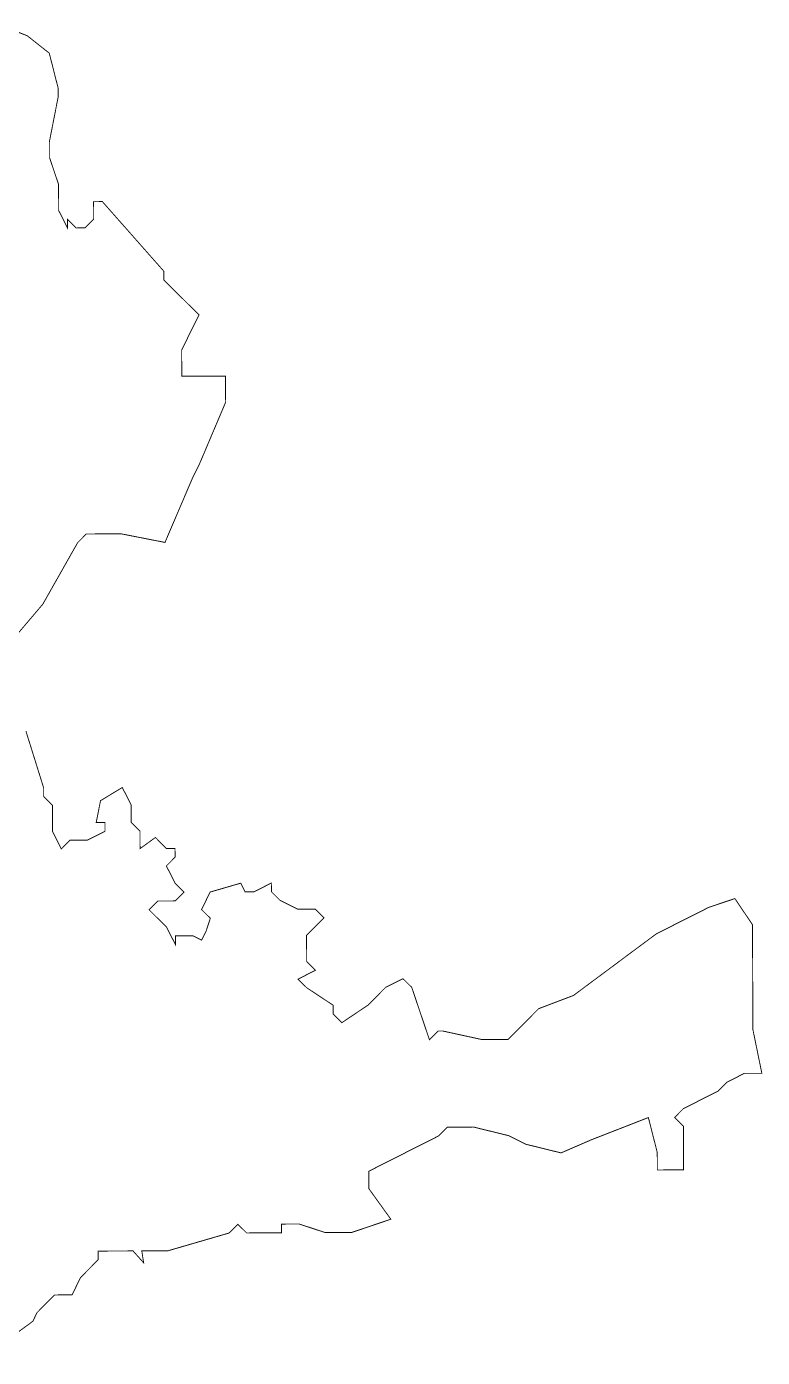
# Model space of a CAD drawing. Header units: metres. Extents: x 320296 to 325210, y 1832900 to 1837179.
# Drawn here: x 323571 to 325210, y 1833086 to 1836050 of the extents above; entities that cross this region are included whole.
import ezdxf

# ---------------------------------------------------------------- set-up
doc = ezdxf.new("R2010")
doc.units = ezdxf.units.M

msp = doc.modelspace()

# ---------------------------------------------------------------- linework, layer by layer
at = {"color": 6, "const_width": 2, "flags": 128}
for points in [[(323524.1, 1836048.4), (323572.8, 1836029.1), (323621.7, 1835990.4), (323641.5, 1835912.6), (323641.6, 1835893.1), (323622.5, 1835795.6), (323622.7, 1835756.7), (323642.4, 1835698.3), (323642.7, 1835639.9), (323662.3, 1835601), (323662.2, 1835618.7), (323662.2, 1835620.5), (323681.8, 1835601.1), (323701.3, 1835601.2), (323720.6, 1835620.8), (323720.5, 1835659.7), (323740, 1835659.8), (323877, 1835504.6), (323877, 1835485), (323953.5, 1835409.3), (323955.3, 1835407.5), (323916.7, 1835329.4), (323916.9, 1835271), (324014.3, 1835271), (324014.6, 1835212.9), (323956.7, 1835076.3), (323941.1, 1835044.8), (323879.5, 1834900.7), (323782, 1834919.8), (323704.2, 1834919.5), (323684.8, 1834899.9), (323607.4, 1834763.2), (323549.3, 1834694.8)], [(323569.7, 1834480.6), (323609.2, 1834354.2), (323609.2, 1834334.7), (323628.8, 1834315.3), (323629.1, 1834256.9), (323648.7, 1834218), (323668.1, 1834237.6), (323707.1, 1834237.8), (323745.9, 1834257.4), (323745.9, 1834276.8), (323726.3, 1834276.8), (323735.9, 1834325.5), (323784.4, 1834354.9), (323804.1, 1834316.1), (323804.3, 1834277.1), (323823.8, 1834257.7), (323824, 1834218.7), (323858.3, 1834243.6), (323882.4, 1834219), (323901.9, 1834219.1), (323902, 1834199.6), (323882.6, 1834180.1), (323902.3, 1834141.2), (323921.8, 1834121.8), (323902.4, 1834102.2), (323863.5, 1834102), (323844.1, 1834082.5), (323883.2, 1834043.7), (323902.8, 1834004.8), (323902.8, 1834024.3), (323941.7, 1834024.5), (323961.2, 1834014.8), (323970.9, 1834034.3), (323980.5, 1834063.6), (323960.9, 1834083), (323980.2, 1834122), (324048.3, 1834141.8), (324058.2, 1834122.3), (324077.6, 1834122.4), (324116.5, 1834142.1), (324116.6, 1834122.6), (324136.1, 1834103.2), (324175.2, 1834083.9), (324214.1, 1834084.1), (324233.7, 1834064.7), (324194.9, 1834025.6), (324195.1, 1833967.1), (324214.7, 1833947.7), (324175.9, 1833928.1), (324195.4, 1833908.7), (324254, 1833870), (324254.1, 1833850.5), (324273.7, 1833831.1), (324331.9, 1833870.3), (324370.7, 1833909.4), (324409.6, 1833929.1), (324429.2, 1833909.7), (324468.6, 1833793), (324488, 1833812.6), (324497.7, 1833812.6), (324585.4, 1833793.5), (324643.9, 1833793.7), (324711.8, 1833862.2), (324789.5, 1833891.7), (324974, 1834028.9), (325090.6, 1834087.8), (325149, 1834107.5), (325188.2, 1834049.3), (325189.2, 1833815.5), (325209.1, 1833718.2), (325170.1, 1833718.2), (325131.3, 1833698.4), (325111.8, 1833678.8), (325034.1, 1833639.5), (325014.7, 1833619.9), (325034.3, 1833600.6), (325034.7, 1833503.2), (324976.3, 1833503), (324976.1, 1833541.9), (324956.3, 1833619.8), (324893.1, 1833595.1), (324829.9, 1833570.5), (324761.8, 1833541), (324683.8, 1833560.2), (324644.8, 1833579.5), (324566.8, 1833598.6), (324508.4, 1833598.4), (324489, 1833578.8), (324333.5, 1833500.2), (324333.7, 1833461.3), (324382.6, 1833393.3), (324295.1, 1833363.7), (324236.7, 1833363.5), (324178.2, 1833382.7), (324139.2, 1833382.5), (324139.3, 1833363.1), (324061.4, 1833362.7), (324041.8, 1833382.1), (324022.4, 1833362.6), (323969.4, 1833347.2), (323886.2, 1833323), (323827.8, 1833322.8), (323832, 1833296.2), (323808.3, 1833322.7), (323730.4, 1833322.3), (323730.5, 1833302.9), (323691.7, 1833263.7), (323672.4, 1833224.8), (323633.5, 1833224.6), (323594.7, 1833185.5), (323585, 1833165.9), (323478.2, 1833087.6)]]:
    msp.add_lwpolyline(points, dxfattribs=at)

doc.saveas('drawing.dxf')
